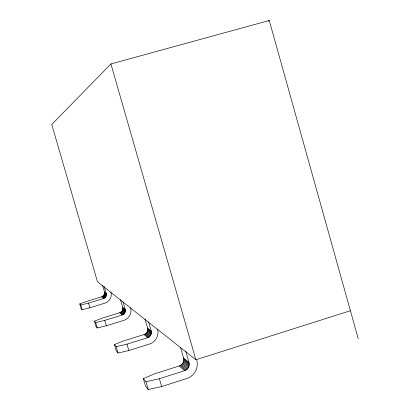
<?xml version="1.0" encoding="UTF-8"?>
<svg xmlns="http://www.w3.org/2000/svg" width="410" height="410" viewBox="0 0 410 410"><rect width="100%" height="100%" fill="white"/><g stroke="black" fill="none" stroke-linecap="round" stroke-linejoin="round"><path stroke-width="0.61" d="M110.941 292.202C112.33 296.681 109.501 301.852 104.996 303.133L89.877 307.761L82.082 309.683L81.129 308.535L79.786 303.923L86.864 301.329L101.752 296.789C106.615 295.123 103.612 288.717 102.505 285.647M79.786 303.923L80.724 305.03L88.519 303.098L103.643 298.48C105.647 297.906 106.902 295.615 106.287 293.616L104.242 286.569M130.605 307.746C132.199 312.922 128.945 318.898 123.748 320.405L106.303 325.791L97.247 327.969L95.976 326.437L94.423 321.117L102.526 318.042L119.664 312.768C121.929 312.112 123.348 309.509 122.657 307.244L120.478 299.736M94.423 321.117L95.679 322.593L104.734 320.4L122.185 315.023C124.496 314.352 125.942 311.697 125.24 309.396L123.02 301.745M157.548 329.045C159.428 335.18 155.595 342.263 149.445 344.072L128.827 350.529L118.029 353.036L116.245 350.883L114.421 344.6L123.881 340.838L144.069 334.545C146.744 333.755 148.41 330.68 147.595 328.01L144.986 318.985M114.421 344.6L116.179 346.665L126.977 344.144L147.605 337.702C150.337 336.892 152.043 333.75 151.208 331.019L148.543 321.794M196.733 360.026C199.024 367.55 194.366 376.236 186.842 378.507L161.642 386.553L148.266 389.5L145.586 386.271L143.362 378.594L154.729 373.761L179.288 365.966C182.547 364.982 184.567 361.231 183.577 357.971L180.502 347.275M143.362 378.594L146.006 381.7L159.377 378.722L184.592 370.702C187.939 369.687 190.009 365.833 188.995 362.481L185.663 350.888M358.232 338.701L269.252 20.5L110.92 63.955L51.768 124.491L97.477 281.778L195.877 359.76L350.412 310.734M268.16 21.161L269.252 20.5M104.355 292.007L106.287 293.616M122.657 307.244L125.24 309.396M147.595 328.01L151.208 331.019M183.577 357.971L188.995 362.481M104.473 292.596L106.41 294.216M122.795 307.925L125.378 310.083M147.759 328.81L151.377 331.833M183.777 358.945L189.2 363.48M104.504 293.196L106.441 294.826M122.831 308.617L125.414 310.79M147.795 329.625L151.413 332.674M183.823 359.944L189.246 364.51M104.437 293.796L106.374 295.436M122.754 309.304L125.337 311.492M147.708 330.445L151.326 333.504M183.716 360.938L189.138 365.53M104.278 294.375L106.216 296.025M122.569 309.975L125.147 312.179M147.492 331.234L151.105 334.319M183.454 361.912L188.866 366.53M104.032 294.928L105.964 296.584M122.288 310.616L124.86 312.825M147.159 331.987L150.762 335.088M183.05 362.829L188.451 367.473M103.704 295.436L105.626 297.101M121.908 311.2L124.476 313.424M146.713 332.684L150.306 335.795M182.506 363.68L187.893 368.349M103.299 295.882L105.221 297.558M121.442 311.718L124.004 313.952M146.165 333.299L149.747 336.425M181.84 364.434L187.211 369.123M102.833 296.266L104.745 297.947M120.904 312.164L123.456 314.403M145.535 333.822L149.102 336.958M181.071 365.079L186.422 369.784M102.31 296.568L104.217 298.255M120.304 312.512L122.846 314.762M144.827 334.242L148.379 337.389M180.21 365.592L185.54 370.312M101.752 296.789L103.643 298.48M119.664 312.768L122.185 315.023M144.069 334.545L147.605 337.702M179.288 365.966L184.592 370.702M80.724 305.03L82.082 309.683M146.006 381.7L148.266 389.5M126.977 344.144L128.827 350.529M116.179 346.665L118.029 353.036M104.734 320.4L106.303 325.791M95.679 322.593L97.247 327.969M88.519 303.098L89.877 307.761M159.377 378.722L161.642 386.553M110.92 63.955L195.877 359.76"/></g></svg>
